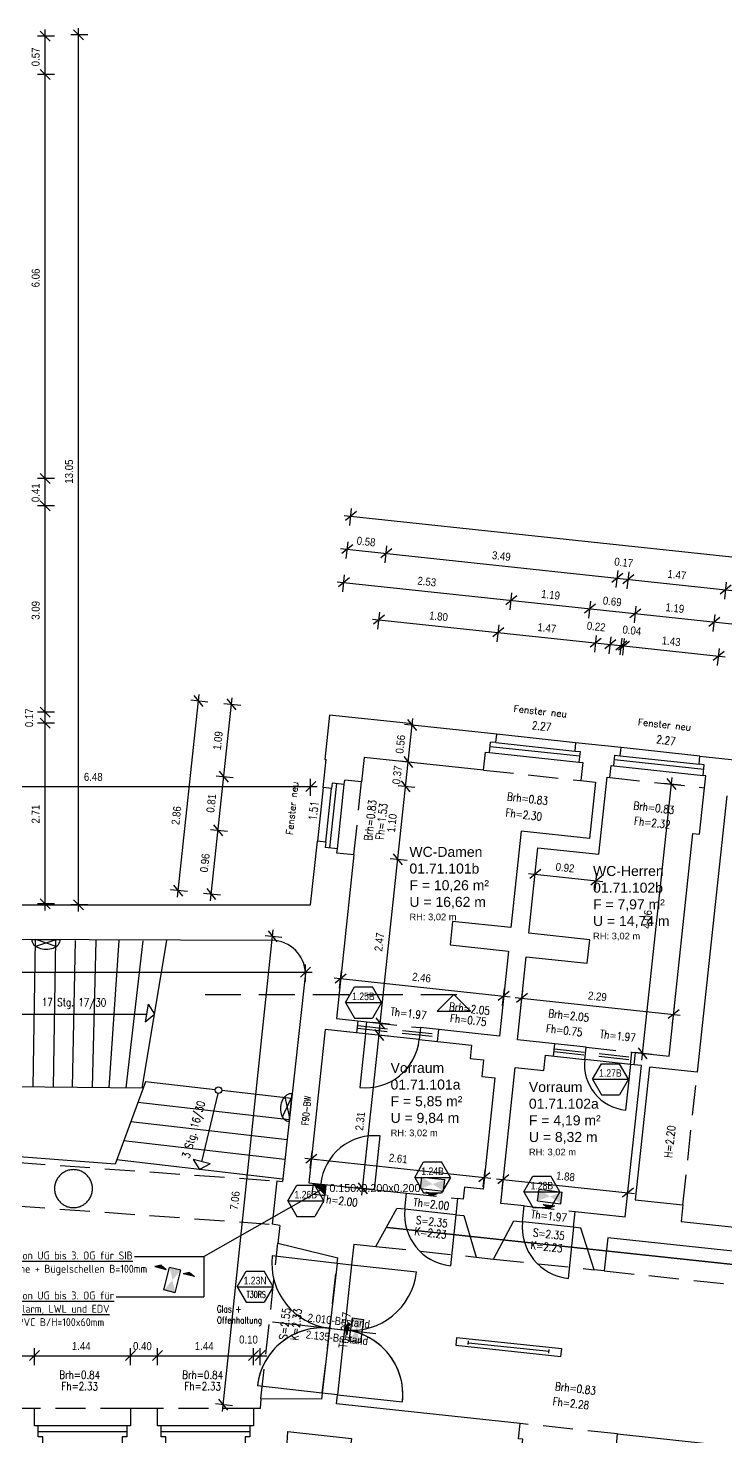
# Model space of a CAD drawing. Header units: metres. Extents: x -1139 to -992, y 249 to 309.
# Drawn here: x -1089.3 to -1078.83, y 284.72 to 305.84 of the extents above; entities that cross this region are included whole.
import ezdxf
from ezdxf.enums import TextEntityAlignment as Align

# ---------------------------------------------------------------- set-up
doc = ezdxf.new("R2010")
doc.units = ezdxf.units.M
doc.header["$LTSCALE"] = 0.03
for name, pattern in [('AUSGEZOGEN', [0]), ('DASHED', [0]), ('DOT', [6, 0, -6]), ('GESTRICHELT', [9, 6, -3]), ('GESTRICHELT2', [4.5, 3, -1.5]), ('STRICHLINIE', [19.05, 12.7, -6.35])]:
    doc.linetypes.add(name, pattern=pattern)
doc.layers.get('0').update_dxf_attribs({"linetype": 'CONTINUOUS'})
for name, color, linetype in [('A_abriss', 44, '_ABBRUCH'), ('A_ansicht', 9, 'DASHED'), ('A_bemaßung', 2, 'CONTINUOUS'), ('A_BRANDSCHUTZ', 10, 'CONTINUOUS'), ('A_Elektro', 1, 'STRICHLINIE'), ('A_Fenster', 7, 'CONTINUOUS'), ('A_höhen', 3, 'CONTINUOUS'), ('A_NR_TÜR', 1, 'CONTINUOUS'), ('A_räume', 5, 'CONTINUOUS'), ('A_text', 5, 'CONTINUOUS'), ('A_treppe', 3, 'CONTINUOUS'), ('A_Tuernummern', 1, 'CONTINUOUS'), ('A_TXT-TUER', 1, 'CONTINUOUS'), ('A_türen', 9, 'CONTINUOUS'), ('A_verdeckt', 8, 'GESTRICHELT2'), ('A_wände', 4, 'CONTINUOUS'), ('E__DURCHBR', 2, 'CONTINUOUS'), ('E__LEUCHTEN', 6, 'AUSGEZOGEN'), ('E__VERSYS', 2, 'AUSGEZOGEN')]:
    doc.layers.add(name, color=color, linetype=linetype)
doc.styles.add('arial-n', font='ARIALN.TTF')
doc.styles.add('BOLDSIMP_FNT', font='TXT', dxfattribs={"height": 1})
doc.styles.add('ISO9', font='iso8.shx', dxfattribs={"height": 0.12})
doc.styles.add('NORM', font='simplex.shx', dxfattribs={"width": 0.7, "bigfont": 'bigfont.shx'})
doc.styles.add('PITSIMP8', font='PITSIMP8.SHX')
doc.styles.add('SIMPLEX', font='simplex.shx', dxfattribs={"width": 0.8, "height": 0.1})
doc.styles.get("Standard").update_dxf_attribs({"font": 'txt', "height": 1})
doc.linetypes.add('_ABBRUCH', pattern='A,25,[101,cadkon.shx,S=3.5,R=0,X=0,Y=0],25', length=50)

# ---------------------------------------------------------------- blocks, each defined once
blk = doc.blocks.new('SLASH1')
at = {"layer": 'A_bemaßung', "color": 2, "linetype": 'Continuous'}
for p, q in [((0.07663, 0.07663), (-0.07319, -0.07319)), ((0, -0.14068), (0, 0.11466))]:
    blk.add_line(p, q, dxfattribs=at)
blk = doc.blocks.new('Tür-Nr')
at = {"layer": 'A_NR_TÜR'}
for p, q in [((-0.057, -108.865), (0.077, -108.632)), ((0.077, -108.632), (0.347, -108.632)), ((0.481, -108.865), (0.347, -108.632)), ((-0.057, -108.865), (0.481, -108.865)), ((-0.057, -108.865), (0.077, -109.098)), ((0.481, -108.865), (0.347, -109.098)), ((0.077, -109.098), (0.347, -109.098))]:
    blk.add_line(p, q, dxfattribs=at)
at = {"layer": 'A_TXT-TUER', "style": 'arial-n', "flags": 4}
blk.add_attdef('TÜR-NR.', text='', height=0.113, dxfattribs=at).set_placement((0.211, -108.772), align=Align.MIDDLE_CENTER)
at = {"layer": 'A_TXT-TUER', "style": 'NORM', "width": 0.7}
for tag, flags, p in [('BRANDSCHUTZ', 4, (0.229, -108.981)), ('DIN', 5, (0.214, -109.198)), ('ABMESSUNG', 5, (0.214, -109.333)), ('WANDART', 5, (0.214, -109.601)), ('MATERIAL', 5, (0.214, -109.467)), ('SCHLOSS', 5, (0.214, -109.87)), ('ZARGE', 5, (0.214, -109.736)), ('BESCHLÄGE', 5, (0.214, -110.005)), ('SONSTIGES', 5, (0.214, -110.139))]:
    blk.add_attdef(tag, text='', height=0.0784, dxfattribs=dict(at, flags=flags)).set_placement(p, align=Align.MIDDLE_CENTER)
blk = doc.blocks.new('Deckendurchbruch')
for p, q in [((1, 1), (0, 1)), ((0, 1), (0, 0)), ((0, 0), (1, 0)), ((1, 0), (1, 1))]:
    blk.add_line(p, q)
blk.add_solid([(0, 0), (1, 1), (0, 1)])
blk = doc.blocks.new('A$C40EB2F26')
at = {"layer": 'E__DURCHBR', "linetype": 'Continuous'}
ref = blk.add_blockref('Deckendurchbruch', (19.752, 16.966), dxfattribs=dict(at, xscale=0.1500000040192542, yscale=0.2000000000000455, zscale=1.1, rotation=263.0461823911476))
ref.add_attrib('EC_DIM', '0.150x0.200x0.200', (19.998, 16.843), dxfattribs={"linetype": 'Continuous', "height": 0.12})
blk = doc.blocks.new('A$C758372F4')
at = {"layer": 'E__VERSYS', "color": 7, "linetype": 'Continuous', "ltscale": 5}
blk.add_line((18.112, 15.877), (19.901, 16.893), dxfattribs=at)
at = {"layer": 'E__VERSYS', "color": 7}
for p, q in [((17.075, 15.877), (18.112, 15.877)), ((18.112, 15.877), (18.112, 15.271)), ((16.797, 15.271), (18.112, 15.271))]:
    blk.add_line(p, q, dxfattribs=at)
at = {"layer": 'E__VERSYS', "color": 7, "insert": (14.42, 14.796), "char_height": 0.12, "attachment_point": 7, "style": 'ISO9'}
blk.add_mtext('{\\LSteigetrasse von UG bis 3. OG für SIB\\P}-E-30 C-Schiene + Bügelschellen B=100mm \\P\\P{\\LSteigetrasse von UG bis 3. OG für  \\PElektro, Hausalarm, LWL und EDV\\P}-Steigekanal PVC B/H=100x60mm', dxfattribs=at)
blk = doc.blocks.new('A$C3DF83419')
at = {"layer": 'E__VERSYS', "color": 3, "linetype": 'GESTRICHELT', "ltscale": 5, "const_width": 0.02}
blk.add_lwpolyline([(20.853, 16.313), (65.723, 11.515)], dxfattribs=at)
blk = doc.blocks.new('PU1')
at = {"color": 3}
for p, q in [((-119, -55), (-119, 70)), ((-119, 70), (131, 70)), ((131, -55), (131, 70)), ((-119, -55), (131, -55)), ((-56, -87), (69, -87)), ((6, -118), (-56, -87)), ((6, -118), (69, -87))]:
    blk.add_line(p, q, dxfattribs=at)
for points in [[(-119, 70), (-119, -55), (131, -55), (131, 70)], [(69, -87), (-56, -87), (6, -118)]]:
    blk.add_solid(points, dxfattribs=at)
blk = doc.blocks.new('PL_PR')
at = {"color": 3}
for p, q in [((123, 155), (92, 217)), ((92, 217), (92, 92)), ((123, 155), (92, 92)), ((-127, -64), (-127, 61)), ((-127, 61), (123, 61)), ((123, -64), (123, 61)), ((-127, -64), (123, -64)), ((92, -220), (92, -95)), ((123, -158), (92, -95)), ((123, -158), (92, -220))]:
    blk.add_line(p, q, dxfattribs=at)
for points in [[(92, 92), (92, 217), (123, 155)], [(-127, 61), (-127, -64), (123, -64), (123, 61)], [(92, -95), (92, -220), (123, -158)]]:
    blk.add_solid(points, dxfattribs=at)
blk = doc.blocks.new('Wandleuchte')
at = {"layer": 'E__LEUCHTEN', "color": 6}
for p, q in [((-154, -6), (-153, 8)), ((-153, 8), (-149, 21)), ((-149, 21), (-143, 34)), ((-143, 34), (-134, 47)), ((-134, 47), (-123, 58)), ((-123, 58), (-110, 68)), ((-110, 68), (-94, 77)), ((-110, 68), (107, -6)), ((107, 68), (-110, -6)), ((-94, 77), (-78, 85)), ((-78, 85), (-60, 91)), ((-60, 91), (-41, 95)), ((-41, 95), (-21, 98)), ((-21, 98), (-1, 99)), ((-1, 99), (19, 98)), ((19, 98), (38, 95)), ((38, 95), (57, 91)), ((57, 91), (75, 85)), ((75, 85), (92, 77)), ((92, 77), (107, 68)), ((107, 68), (120, 58)), ((120, 58), (131, 47)), ((131, 47), (140, 34)), ((140, 34), (146, 21)), ((146, 21), (150, 8)), ((150, 8), (152, -6)), ((-154, -6), (152, -6))]:
    blk.add_line(p, q, dxfattribs=at)
blk = doc.blocks.new('2DEL_458')
for p, q in [((-0.384, -0.236), (-0.384, 0.236)), ((0.384, -0.236), (0.384, 0.236)), ((-0.384, 0), (0.384, 0))]:
    blk.add_line(p, q)
blk.add_lwpolyline([(-0.5, -0.5), (0.5, -0.5), (0.5, 0.5), (-0.5, 0.5)], close=True)
at = {"style": 'PITSIMP8', "flags": 9}
for tag, p in [('RAUM/GRUPPE', (-0.03, 0.159)), ('BEZEICHNUNG', (-0.03, 0.179)), ('POS.NR.G-LV', (-0.03, 0.139)), ('VOLUMENSTROM', (-0.03, 0.039)), ('DRUCK/-STUFE', (-0.03, 0.019)), ('ANSCHLUSS', (-0.03, -0.001)), ('KENNUNG', (-0.03, 0.079)), ('LEISTUNG', (-0.03, 0.059)), ('FABRIKAT', (-0.03, 0.119)), ('TYP', (-0.03, 0.099)), ('SPANNUNG/FREQUENZ', (-0.03, -0.121)), ('TEMPERATUR', (-0.03, -0.061)), ('SCHUTZART', (-0.03, -0.101)), ('DREHZAHL', (-0.03, -0.081)), ('GROESSE', (-0.03, -0.021)), ('DN', (-0.03, -0.041)), ('GEWICHT', (-0.03, -0.141)), ('FREI', (-0.03, -0.161)), ('FREI', (-0.03, -0.181)), ('FREI', (-0.03, -0.201))]:
    blk.add_attdef(tag, text='', height=0.01, dxfattribs=at).set_placement(p, align=Align.MIDDLE)

msp = doc.modelspace()

# ---------------------------------------------------------------- linework, layer by layer
at = {"layer": 'A_abriss', "ltscale": 0.3}
for p, q in [((-1084.44747, 287.29508), (-1084.65573, 285.34629)), ((-1084.44747, 287.29508), (-1083.47309, 287.19094)), ((-1084.65573, 285.34629), (-1083.68135, 285.24216))]:
    msp.add_line(p, q, dxfattribs=at)
for centre, radius, start, end in [((-1084.44747, 287.29508), 0.97994, 263.90019, 353.900006), ((-1084.44747, 287.29508), 0.97993, 263.900771, 353.898844), ((-1084.65574, 285.3463), 0.97994, 353.900069, 83.89949), ((-1084.65573, 285.34631), 0.97994, 353.898906, 83.899428)]:
    msp.add_arc(centre, radius, start, end, dxfattribs=at)
at = {"layer": 'A_ansicht', "color": 9, "linetype": 'Continuous'}
for p, q in [((-1081.08473, 295.12547), (-1082.26796, 295.25165)), ((-1082.37778, 294.97677), (-1081.03551, 294.83334)), ((-1079.22026, 294.92626), (-1080.40343, 295.05273)), ((-1080.51327, 294.77784), (-1079.171, 294.6344)), ((-1084.87233, 294.45396), (-1084.95834, 293.64858)), ((-1084.65867, 293.53609), (-1084.5556, 294.50055)), ((-1087.81865, 284.88097), (-1089.14857, 284.88097)), ((-1085.97377, 284.88097), (-1087.30369, 284.88097))]:
    msp.add_line(p, q, dxfattribs=at)
at = {"layer": 'A_bemaßung', "linetype": 'Continuous'}
for p, q in [((-1089.04175, 292.60834), (-1089.04174, 305.81998)), ((-1088.54174, 292.59464), (-1088.54175, 305.83996)), ((-1084.55722, 298.53357), (-1033.4382, 293.07052)), ((-1084.61017, 298.03637), (-1034.24424, 292.65381)), ((-1084.66348, 297.53923), (-1033.54446, 292.07618)), ((-1084.13476, 296.97988), (-1080.46586, 296.58778)), ((-1080.50047, 296.59148), (-1078.84003, 296.41403)), ((-1087.05959, 292.80776), (-1086.73451, 295.84973)), ((-1086.56242, 292.75461), (-1086.23733, 295.7966)), ((-1084.02541, 290.81858), (-1083.52652, 295.48684)), ((-1091.64186, 294.46832), (-1084.96023, 294.46833)), ((-1080.08956, 290.36811), (-1079.63689, 294.60375)), ((-1081.79187, 293.16466), (-1080.67827, 293.04566)), ((-1086.38279, 285.09993), (-1085.6203, 292.31967)), ((-1099.41026, 291.68445), (-1085.0382, 291.68445)), ((-1084.7099, 291.59807), (-1082.06511, 291.31541)), ((-1081.99034, 291.30743), (-1079.5146, 291.04284)), ((-1084.29, 288.34279), (-1084.02329, 290.83843)), ((-1085.14965, 288.89466), (-1082.35573, 288.59608)), ((-1082.27004, 288.58692), (-1080.20193, 288.3659)), ((-1099.41026, 285.93345), (-1085.71944, 285.93345))]:
    msp.add_line(p, q, dxfattribs=at)
at = {"layer": 'A_bemaßung'}
msp.add_line((-1085.63213, 286.44172), (-1084.08246, 286.2691), dxfattribs=at)
at = {"layer": 'A_Fenster', "color": 10, "linetype": 'Continuous'}
for p, q in [((-1082.28124, 295.12736), (-1081.09804, 295.00092)), ((-1082.36769, 295.07124), (-1081.02541, 294.9278)), ((-1080.50317, 294.87231), (-1079.1609, 294.72886)), ((-1080.41673, 294.92843), (-1079.23354, 294.80198)), ((-1084.77302, 293.54832), (-1084.66994, 294.51277)), ((-1084.83413, 293.63531), (-1084.74806, 294.44067))]:
    msp.add_line(p, q, dxfattribs=at)
at = {"layer": 'A_Fenster', "linetype": 'Continuous'}
for p, q in [((-1087.81867, 284.79097), (-1089.14858, 284.79097)), ((-1085.97375, 284.79097), (-1087.30369, 284.79097))]:
    msp.add_line(p, q, dxfattribs=at)
at = {"layer": 'A_text', "color": 5, "linetype": 'GESTRICHELT', "ltscale": 3}
msp.add_line((-1086.64546, 291.35268), (-1082.68826, 291.35268), dxfattribs=at)
at = {"layer": 'A_text', "color": 7}
for p, q in [((-1082.91287, 291.35268), (-1083.16287, 291.10268)), ((-1082.66287, 291.10268), (-1082.91287, 291.35268)), ((-1083.16287, 291.10268), (-1082.66287, 291.10268))]:
    msp.add_line(p, q, dxfattribs=at)
at = {"layer": 'A_treppe', "linetype": 'Continuous'}
for p, q in [((-1089.22521, 289.96174), (-1089.18965, 292.16237)), ((-1088.88666, 292.16344), (-1088.92168, 289.95912)), ((-1088.63161, 289.95662), (-1088.58768, 292.16049)), ((-1088.28267, 292.15855), (-1088.33984, 289.95408)), ((-1088.08486, 289.95189), (-1087.93267, 292.16143)), ((-1087.57768, 292.15532), (-1087.83216, 289.94971)), ((-1087.58779, 289.94759), (-1087.21967, 292.15818)), ((-1087.53796, 290.04301), (-1087.99547, 288.80817)), ((-1086.49186, 289.9223), (-1087.53796, 290.04301)), ((-1087.57335, 289.94745), (-1089.54157, 289.96447)), ((-1085.34643, 289.79008), (-1086.39251, 289.91083)), ((-1085.38195, 289.46977), (-1087.65322, 289.73189)), ((-1085.41494, 289.17236), (-1087.76025, 289.44304)), ((-1087.99547, 288.80817), (-1091.50239, 289.07162)), ((-1085.44757, 288.87815), (-1087.86613, 289.15727)), ((-1085.48028, 288.58315), (-1087.97226, 288.87077))]:
    msp.add_line(p, q, dxfattribs=at)
at = {"layer": 'A_treppe', "color": 1, "linetype": 'Continuous'}
for p, q in [((-1087.49976, 291.20378), (-1087.54366, 290.94151)), ((-1087.49976, 291.20378), (-1087.40372, 291.05291)), ((-1087.52502, 291.05287), (-1089.81849, 291.05242)), ((-1087.54366, 290.94151), (-1087.40372, 291.05291)), ((-1086.45381, 289.86792), (-1086.69849, 288.84334)), ((-1086.56782, 288.80991), (-1086.82544, 288.87581)), ((-1086.82544, 288.87581), (-1086.72628, 288.72697)), ((-1086.56782, 288.80991), (-1086.72628, 288.72697))]:
    msp.add_line(p, q, dxfattribs=at)
msp.add_circle((-1086.44221, 289.91655), 0.05, dxfattribs=at)
at = {"layer": 'A_türen', "linetype": 'Continuous'}
for p, q in [((-1084.2363, 290.76066), (-1084.32237, 289.95529)), ((-1083.43094, 290.6746), (-1084.2363, 290.76066)), ((-1080.26243, 290.30241), (-1080.94846, 290.37572)), ((-1080.26243, 290.30241), (-1080.33574, 289.61635)), ((-1084.10387, 288.42346), (-1084.01779, 289.22883)), ((-1082.88157, 288.04793), (-1083.64717, 288.12979)), ((-1082.88157, 288.04793), (-1082.96345, 287.28233)), ((-1081.11588, 287.85923), (-1081.88148, 287.94108)), ((-1081.11588, 287.85923), (-1081.19774, 287.09365))]:
    msp.add_line(p, q, dxfattribs=at)
at = {"layer": 'A_türen', "color": 10, "linetype": 'Continuous'}
for p, q in [((-1084.66266, 287.31888), (-1085.63623, 287.43022)), ((-1084.66266, 287.31888), (-1084.88533, 285.3717)), ((-1084.88533, 285.3717), (-1085.85891, 285.48303))]:
    msp.add_line(p, q, dxfattribs=at)
at = {"layer": 'A_türen', "linetype": 'Continuous'}
for centre, radius, start, end in [((-1084.2363, 290.76066), 0.80995, 263.899942, 353.899945), ((-1080.26243, 290.30241), 0.68996, 173.900456, 263.900712), ((-1084.10387, 288.42346), 0.80995, 83.899245, 173.899876), ((-1082.88158, 288.04793), 0.76996, 173.896895, 263.895565), ((-1081.11588, 287.85923), 0.76996, 173.897715, 263.896887)]:
    msp.add_arc(centre, radius, start, end, dxfattribs=at)
at = {"layer": 'A_türen', "color": 10, "linetype": 'Continuous'}
for centre, radius, start, end in [((-1084.66266, 287.31888), 0.97994, 173.476141, 263.475957), ((-1084.66266, 287.31888), 0.97993, 173.477303, 263.475376), ((-1084.88534, 285.37171), 0.97994, 83.476719, 173.477241), ((-1084.88533, 285.3717), 0.97994, 83.476657, 173.476078)]:
    msp.add_arc(centre, radius, start, end, dxfattribs=at)
at = {"layer": 'A_verdeckt', "ltscale": 5}
for p, q in [((-1082.46613, 294.71471), (-1081.00454, 294.5585)), ((-1084.41203, 293.44438), (-1084.29514, 294.53808)), ((-1080.57217, 294.60313), (-1079.15037, 294.45119)), ((-1084.36557, 290.77448), (-1084.34644, 290.95346)), ((-1084.35387, 290.88386), (-1083.15078, 290.75529)), ((-1084.21717, 290.93964), (-1083.4118, 290.85357)), ((-1084.35813, 290.84408), (-1083.15504, 290.7155)), ((-1083.14335, 290.82489), (-1083.16247, 290.6459)), ((-1081.41484, 290.42557), (-1081.39532, 290.60822)), ((-1081.40739, 290.49524), (-1080.20433, 290.36668)), ((-1081.40314, 290.53502), (-1080.20008, 290.40646)), ((-1080.92894, 290.55838), (-1080.24291, 290.48507)), ((-1080.19226, 290.47966), (-1080.21178, 290.29699)), ((-1079.47373, 288.19667), (-1079.26122, 290.18521)), ((-1091.51359, 288.97916), (-1085.56599, 288.55399)), ((-1091.51584, 288.32545), (-1085.63703, 287.9052)), ((-1083.6213, 288.3719), (-1082.8557, 288.29007)), ((-1081.85597, 288.17973), (-1081.09038, 288.09791)), ((-1085.8067, 285.28578), (-1085.5508, 287.62063)), ((-1084.08178, 287.57279), (-1082.57448, 287.41171)), ((-1084.88524, 285.37257), (-1084.66257, 287.31968)), ((-1082.31595, 287.38408), (-1080.80893, 287.22303)), ((-1080.65562, 287.20665), (-1072.3037, 286.31408)), ((-1087.76366, 285.14095), (-1089.20358, 285.14095)), ((-1085.91877, 285.14095), (-1087.35868, 285.14094)), ((-1080.45436, 284.76141), (-1081.91596, 284.91761))]:
    msp.add_line(p, q, dxfattribs=at)
at = {"layer": 'A_wände', "linetype": 'Continuous'}
for p, q in [((-1084.77658, 295.53993), (-1084.84759, 294.87369)), ((-1083.53353, 295.40714), (-1084.77658, 295.53993)), ((-1082.26796, 295.25165), (-1083.53565, 295.38724)), ((-1082.37778, 294.97677), (-1082.36078, 295.13586)), ((-1082.28124, 295.12736), (-1082.36078, 295.13586)), ((-1082.28124, 295.12736), (-1082.26796, 295.25165)), ((-1084.87233, 294.45396), (-1084.82772, 294.87157)), ((-1084.84759, 294.87369), (-1084.82772, 294.87157)), ((-1084.25582, 294.90597), (-1084.29514, 294.53808)), ((-1082.46613, 294.71471), (-1084.25582, 294.90597)), ((-1082.46613, 294.71471), (-1082.43743, 294.98316)), ((-1082.43743, 294.98316), (-1082.37778, 294.97677)), ((-1084.74806, 294.44067), (-1084.87233, 294.45396)), ((-1084.73956, 294.52022), (-1084.74806, 294.44067)), ((-1084.5556, 294.50055), (-1084.73956, 294.52022)), ((-1084.5556, 294.50055), (-1084.54869, 294.56517)), ((-1084.29514, 294.53808), (-1084.54869, 294.56517)), ((-1085.06023, 292.69465), (-1084.95834, 293.64858)), ((-1084.83413, 293.63531), (-1084.95834, 293.64858)), ((-1084.83413, 293.63531), (-1084.84262, 293.55577)), ((-1084.65867, 293.53609), (-1084.84262, 293.55577)), ((-1084.41203, 293.44438), (-1084.67448, 290.98852)), ((-1084.66557, 293.47147), (-1084.65867, 293.53609)), ((-1084.41203, 293.44438), (-1084.66557, 293.47147)), ((-1091.54185, 292.69465), (-1085.06023, 292.69465)), ((-1091.50259, 292.18365), (-1085.63665, 292.16422)), ((-1085.13819, 291.66769), (-1085.48453, 288.54495)), ((-1084.67448, 290.98852), (-1084.21717, 290.93963)), ((-1084.2363, 290.76066), (-1084.21717, 290.93963)), ((-1084.84275, 290.82544), (-1085.08819, 288.52866)), ((-1084.2363, 290.76063), (-1084.84275, 290.82544)), ((-1085.56599, 288.55399), (-1085.63702, 287.90521)), ((-1085.56599, 288.55399), (-1085.48453, 288.54495)), ((-1085.08819, 288.52866), (-1083.6213, 288.3719)), ((-1083.64717, 288.12979), (-1083.6213, 288.3719)), ((-1084.08178, 287.57279), (-1083.76646, 288.14255)), ((-1083.64717, 288.12979), (-1083.76646, 288.14255)), ((-1085.52417, 287.88695), (-1085.63703, 287.9052)), ((-1085.52417, 287.88695), (-1085.5508, 287.62062)), ((-1085.5508, 287.62063), (-1084.65339, 287.39977)), ((-1084.41401, 287.60829), (-1084.44747, 287.29508)), ((-1084.41401, 287.60829), (-1084.08178, 287.57279)), ((-1084.66257, 287.31968), (-1084.65339, 287.39977)), ((-1084.66257, 287.31968), (-1084.44747, 287.29508))]:
    msp.add_line(p, q, dxfattribs=at)
at = {"layer": 'A_wände', "color": 1, "linetype": 'Continuous'}
msp.add_line((-1083.53353, 295.40714), (-1083.53565, 295.38724), dxfattribs=at)
at = {"layer": 'A_wände', "linetype": 'Continuous'}
for points in [[(-1080.87612, 293.68999), (-1081.90022, 293.79944), (-1082.05481, 292.35277), (-1082.92979, 292.44627), (-1082.96751, 292.0933), (-1082.09254, 291.99979), (-1082.22854, 290.72712), (-1083.41181, 290.85356), (-1083.43094, 290.67457), (-1082.64539, 290.59061), (-1082.66664, 290.39177), (-1082.46778, 290.37052), (-1082.49436, 290.12194), (-1082.29549, 290.10068), (-1082.47401, 288.4303), (-1082.7524, 288.46005), (-1082.77153, 288.28108), (-1082.8557, 288.29007), (-1082.88157, 288.04793), (-1082.76226, 288.03518), (-1082.57448, 287.41171), (-1082.31595, 287.38408), (-1082.01072, 287.9549), (-1081.88148, 287.94108), (-1081.85597, 288.17973), (-1082.20896, 288.21745), (-1081.99111, 290.25585), (-1081.56357, 290.21016), (-1081.53913, 290.43885), (-1080.94846, 290.37572), (-1080.92894, 290.55838), (-1081.95808, 290.66837), (-1081.82473, 291.91619), (-1080.90999, 291.81843), (-1080.87228, 292.17141), (-1081.787, 292.26916), (-1081.64993, 293.55178), (-1080.7352, 293.45402), (-1080.61194, 294.60738), (-1080.57217, 294.60313), (-1080.55305, 294.7821), (-1080.51327, 294.77784), (-1080.49627, 294.93692), (-1080.41673, 294.92843), (-1080.40343, 295.05273), (-1081.08476, 295.12519), (-1081.09804, 295.00092), (-1081.01851, 294.99242), (-1081.03551, 294.83334), (-1080.97584, 294.82695), (-1081.00454, 294.5585), (-1080.78579, 294.53513), (-1080.87612, 293.68999)], [(-1072.25057, 286.81126), (-1080.6025, 287.70381), (-1080.65562, 287.20665), (-1080.80893, 287.22303), (-1081.00651, 287.84753), (-1081.11588, 287.85923), (-1081.09037, 288.09791), (-1080.33971, 288.01769), (-1080.09743, 290.28478), (-1080.26243, 290.30241), (-1080.24291, 290.48507), (-1079.68119, 290.42504), (-1079.32417, 293.76582), (-1079.22475, 293.75518), (-1079.15037, 294.45119), (-1079.13124, 294.63015), (-1079.171, 294.6344), (-1079.15399, 294.79349), (-1079.23354, 294.80198), (-1079.22026, 294.92626), (-1078.56096, 294.85594)], [(-1078.81812, 294.33135), (-1079.26122, 290.18521), (-1079.97711, 290.26171), (-1080.18964, 288.27317), (-1079.47373, 288.19667), (-1079.5003, 287.94809), (-1071.74993, 287.1198)], [(-1088.33399, 288.43939), (-1088.33435, 288.4543), (-1088.33552, 288.46916), (-1088.33747, 288.48394), (-1088.3402, 288.49859), (-1088.34368, 288.51309), (-1088.34791, 288.52737), (-1088.35289, 288.54143), (-1088.35858, 288.55519), (-1088.36502, 288.56864), (-1088.37213, 288.58175), (-1088.3799, 288.59445), (-1088.38834, 288.60673), (-1088.39743, 288.61855), (-1088.4071, 288.62989), (-1088.41736, 288.64068), (-1088.42816, 288.65096), (-1088.4395, 288.66063), (-1088.45132, 288.66969), (-1088.4636, 288.67814), (-1088.47631, 288.68593), (-1088.4894, 288.69304), (-1088.50285, 288.69946), (-1088.51662, 288.70517), (-1088.53067, 288.71014), (-1088.54496, 288.71437), (-1088.55946, 288.71786), (-1088.57411, 288.72057), (-1088.58889, 288.72252), (-1088.60374, 288.72369), (-1088.61865, 288.72407), (-1088.63355, 288.72369), (-1088.6484, 288.72253), (-1088.66319, 288.72057), (-1088.67784, 288.71785), (-1088.69233, 288.71437), (-1088.70662, 288.71014), (-1088.72067, 288.70516), (-1088.73444, 288.69948), (-1088.74788, 288.69304), (-1088.76099, 288.68594), (-1088.7737, 288.67815), (-1088.78598, 288.66971), (-1088.79779, 288.66063), (-1088.80913, 288.65096), (-1088.81995, 288.6407), (-1088.8302, 288.62989), (-1088.83987, 288.61856), (-1088.84894, 288.60673), (-1088.85739, 288.59445), (-1088.86518, 288.58174), (-1088.87228, 288.56865), (-1088.87871, 288.55519), (-1088.8844, 288.54143), (-1088.88939, 288.52738), (-1088.89362, 288.51309), (-1088.89709, 288.49859), (-1088.89981, 288.48395), (-1088.90177, 288.46917), (-1088.90294, 288.45431), (-1088.90333, 288.43941), (-1088.90293, 288.42451), (-1088.90176, 288.40965), (-1088.89983, 288.39487), (-1088.89711, 288.38022), (-1088.89363, 288.36573), (-1088.88941, 288.35144), (-1088.88443, 288.3374), (-1088.87873, 288.32361), (-1088.87231, 288.31016), (-1088.8652, 288.29707), (-1088.8574, 288.28436), (-1088.84897, 288.27209), (-1088.8399, 288.26026), (-1088.83021, 288.24893), (-1088.81995, 288.23812), (-1088.80914, 288.22786), (-1088.79782, 288.21817), (-1088.786, 288.20911), (-1088.77372, 288.20067), (-1088.76101, 288.19289), (-1088.74791, 288.18576), (-1088.73446, 288.17935), (-1088.72068, 288.17366), (-1088.70664, 288.16867), (-1088.69234, 288.16444), (-1088.67786, 288.16096), (-1088.66321, 288.15824), (-1088.64842, 288.1563), (-1088.63357, 288.15512), (-1088.61867, 288.15473), (-1088.60377, 288.15512), (-1088.5889, 288.1563), (-1088.57413, 288.15823), (-1088.55948, 288.16096), (-1088.54498, 288.16443), (-1088.53069, 288.16866), (-1088.51664, 288.17363), (-1088.50288, 288.17934), (-1088.48942, 288.18574), (-1088.47632, 288.19285), (-1088.46361, 288.20064), (-1088.45134, 288.2091), (-1088.43951, 288.21816), (-1088.42819, 288.22784), (-1088.41737, 288.2381), (-1088.40712, 288.24891), (-1088.39743, 288.26023), (-1088.38836, 288.27206), (-1088.37993, 288.28434), (-1088.37214, 288.29705), (-1088.36503, 288.31016), (-1088.3586, 288.3236), (-1088.35291, 288.33737), (-1088.34793, 288.35142), (-1088.3437, 288.36572), (-1088.34021, 288.3802), (-1088.33749, 288.39484), (-1088.33555, 288.40963), (-1088.33438, 288.42449), (-1088.33399, 288.43939)], [(-1085.40454, 284.79515), (-1084.44946, 284.69348), (-1084.45722, 284.62083), (-1081.83678, 284.34096), (-1081.82084, 284.49011), (-1081.89541, 284.49809), (-1081.87575, 284.68202), (-1081.94039, 284.68893), (-1081.91596, 284.91761), (-1084.6701, 285.21195), (-1084.65573, 285.34631), (-1084.88524, 285.37257), (-1084.89541, 285.28376), (-1085.8067, 285.28578), (-1085.81944, 285.14097), (-1085.91877, 285.14095), (-1085.91878, 284.88097), (-1085.97377, 284.88097), (-1085.97376, 284.71598), (-1086.04377, 284.71598), (-1086.04377, 284.53464), (-1085.4197, 284.53548), (-1085.40454, 284.79515)], [(-1089.14858, 284.71598), (-1089.14857, 284.88097), (-1089.20357, 284.88097), (-1089.20358, 285.14095), (-1089.65982, 285.1411), (-1089.65982, 284.88112), (-1089.71483, 284.88112), (-1089.71482, 284.71613), (-1089.78482, 284.71613), (-1089.78482, 284.53465), (-1089.07857, 284.53466), (-1089.07858, 284.71598), (-1089.14858, 284.71598)], [(-1087.30368, 284.71598), (-1087.30369, 284.88097), (-1087.35869, 284.88097), (-1087.35868, 285.14094), (-1087.76366, 285.14095), (-1087.76365, 284.88098), (-1087.81865, 284.88097), (-1087.81865, 284.71597), (-1087.88864, 284.71599), (-1087.88865, 284.53465), (-1087.2337, 284.53465), (-1087.23369, 284.71599), (-1087.30368, 284.71598)], [(-1080.6536, 284.21459), (-1080.63767, 284.36367), (-1080.56308, 284.3557), (-1080.54343, 284.53963), (-1080.4788, 284.53272), (-1080.45436, 284.76141), (-1078.19737, 284.5202), (-1078.2218, 284.29152), (-1078.15716, 284.28461), (-1078.17682, 284.10068), (-1078.10225, 284.09271), (-1078.11816, 283.94379), (-1080.6536, 284.21459)]]:
    msp.add_lwpolyline(points, dxfattribs=at)
msp.add_arc((-1085.65165, 291.65072), 0.51373, 1.889683, 88.326795, dxfattribs=at)

# ---------------------------------------------------------------- block references
at = {"layer": 'A_bemaßung', "color": 7}
for p, rotation in [((-1089.04175, 305.71997), 90), ((-1088.54175, 305.73997), 90), ((-1089.04175, 305.145), 90), ((-1089.04175, 299.08539), 90), ((-1089.04174, 298.67799), 90), ((-1084.45779, 298.52294), 353.8999999999999), ((-1084.51074, 298.02576), 353.8999999999999), ((-1083.92907, 297.96358), 353.8999999999999), ((-1084.56406, 297.5286), 353.8999999999999), ((-1080.45903, 297.59275), 353.8999999999999), ((-1080.29478, 297.57519), 353.8999999999999), ((-1078.8332, 297.419), 353.8999999999999), ((-1082.0533, 297.26028), 353.8999999999999), ((-1080.87009, 297.13384), 353.8999999999999), ((-1084.03532, 296.96926), 353.8999999999999), ((-1080.18881, 297.06102), 353.8999999999999), ((-1079.00564, 296.93458), 353.8999999999999), ((-1082.24563, 296.77798), 353.8999999999999), ((-1080.78403, 296.62179), 353.8999999999999), ((-1080.56529, 296.5984), 353.8999999999999), ((-1080.40104, 296.58086), 353.8999999999999), ((-1080.36127, 296.57661), 353.8999999999999), ((-1078.93946, 296.42466), 353.8999999999999), ((-1086.74512, 295.75031), 83.9), ((-1086.24796, 295.69717), 83.9), ((-1089.04175, 295.58317), 90), ((-1089.04174, 295.41817), 90), ((-1083.53714, 295.38741), 83.9), ((-1083.59613, 294.83547), 83.9), ((-1083.59613, 294.83547), 83.9), ((-1086.36379, 294.61334), 83.9), ((-1083.63545, 294.46759), 83.9), ((-1083.63545, 294.46759), 83.9), ((-1079.64752, 294.50433), 83.9), ((-1086.44985, 293.80797), 83.9), ((-1083.75233, 293.37388), 83.9), ((-1083.75233, 293.37388), 83.9), ((-1081.69244, 293.15405), 353.8999999999999), ((-1080.7777, 293.05629), 353.8999999999999), ((-1087.04897, 292.90718), 83.9), ((-1089.04175, 292.70835), 90), ((-1088.54174, 292.69464), 90), ((-1086.5518, 292.85404), 83.9), ((-1085.63072, 292.22021), 84.01501999999998), ((-1084.61048, 291.58743), 353.8999999999999), ((-1082.16454, 291.32604), 353.8999999999999), ((-1081.89092, 291.2968), 353.8999999999999), ((-1079.61403, 291.05347), 353.8999999999999), ((-1084.01479, 290.91801), 83.9), ((-1084.03392, 290.739), 83.9), ((-1080.07892, 290.46754), 83.9), ((-1085.05022, 288.88404), 353.8999999999999), ((-1084.27937, 288.44222), 83.9), ((-1082.45516, 288.6067), 353.8999999999999), ((-1082.17061, 288.5763), 353.8999999999999), ((-1080.30136, 288.37652), 353.8999999999999), ((-1086.37237, 285.19939), 84.01501999999998)]:
    msp.add_blockref('SLASH1', p, dxfattribs=dict(at, rotation=rotation))
at = {"layer": 'A_bemaßung', "color": 7, "yscale": 0.999999}
for p in [(-1085.06024, 294.46832), (-1085.13821, 291.68445), (-1089.20357, 285.93346), (-1087.76366, 285.93345), (-1087.35868, 285.93345), (-1085.91877, 285.93345), (-1085.81944, 285.93345)]:
    msp.add_blockref('SLASH1', p, dxfattribs=at)
at = {"layer": 'A_Elektro'}
for name in ['A$C758372F4', 'A$C40EB2F26', 'A$C3DF83419']:
    msp.add_blockref(name, (-1104.77685, 271.54497), dxfattribs=at)
at = {"layer": 'A_Tuernummern'}
ref = msp.add_blockref('Tür-Nr', (-1084.4805, 400.09527), dxfattribs=at)
ref.add_attrib('TÜR-NR.', '1.25B', dxfattribs={"layer": 'A_TXT-TUER', "height": 0.112896, "style": 'arial-n'}).set_placement((-1084.26915, 291.32293), align=Align.MIDDLE_CENTER)
ref = msp.add_blockref('Tür-Nr', (-1080.77466, 398.94498), dxfattribs=at)
ref.add_attrib('TÜR-NR.', '1.27B', dxfattribs={"layer": 'A_TXT-TUER', "height": 0.112896, "style": 'arial-n'}).set_placement((-1080.56331, 290.17264), align=Align.MIDDLE_CENTER)
ref = msp.add_blockref('Tür-Nr', (-1083.44241, 397.47225), dxfattribs=at)
ref.add_attrib('TÜR-NR.', '1.24B', dxfattribs={"layer": 'A_TXT-TUER', "height": 0.112896, "style": 'arial-n'}).set_placement((-1083.23105, 288.6999), align=Align.MIDDLE_CENTER)
ref = msp.add_blockref('Tür-Nr', (-1081.80277, 397.25631), dxfattribs=at)
ref.add_attrib('TÜR-NR.', '1.28B', dxfattribs={"layer": 'A_TXT-TUER', "height": 0.112896, "style": 'arial-n'}).set_placement((-1081.59141, 288.48397), align=Align.MIDDLE_CENTER)
ref = msp.add_blockref('Tür-Nr', (-1085.34518, 397.12141), dxfattribs=at)
ref.add_attrib('TÜR-NR.', '1.26B', dxfattribs={"layer": 'A_TXT-TUER', "height": 0.112896, "style": 'arial-n'}).set_placement((-1085.13383, 288.34907), align=Align.MIDDLE_CENTER)
ref = msp.add_blockref('Tür-Nr', (-1086.10544, 395.83296), dxfattribs=at)
ref.add_attrib('TÜR-NR.', '1.23N', dxfattribs={"layer": 'A_TXT-TUER', "height": 0.112896, "style": 'arial-n'}).set_placement((-1085.89408, 287.06062), align=Align.MIDDLE_CENTER)
ref.add_attrib('BRANDSCHUTZ', 'T30RS', dxfattribs={"layer": 'A_TXT-TUER', "height": 0.1, "style": 'NORM', "width": 0.7}).set_placement((-1085.87677, 286.85204), align=Align.MIDDLE_CENTER)
at = {"layer": 'E__LEUCHTEN', "color": 7, "linetype": 'Continuous', "ltscale": 5}
for name, p, xscale, yscale, zscale, rotation in [('Wandleuchte', (-1089.02841, 292.16709), -0.001400000000095322, 0.001399999999989632, 0.0014, 179.6723066862387), ('Wandleuchte', (-1085.36961, 289.65709), 0.001400000000007653, 0.001399999999989632, 0.0014, 84.04842482513261), ('2DEL_458', (-1082.08749, 286.06459), 1.584999999999998, 0.1120000000000232, 1.585, 353.8999905678044)]:
    msp.add_blockref(name, p, dxfattribs=dict(at, xscale=xscale, yscale=yscale, zscale=zscale, rotation=rotation))
at = {"layer": 'E__LEUCHTEN', "yscale": 0.001400528303747706, "zscale": 0.001400528304}
for name, p, xscale, rotation in [('PU1', (-1083.23971, 288.49715), 0.001400528303870555, 353.6178789235005), ('PU1', (-1081.47942, 288.31354), 0.001400528304639114, 352.6919151446151), ('PL_PR', (-1087.13546, 287.07104), 0.001400528304138803, 75.8810526939842), ('PU1', (-1084.38477, 286.32672), 0.001400528304440844, 262.2233687730078)]:
    msp.add_blockref(name, p, dxfattribs=dict(at, xscale=xscale, rotation=rotation))

# ---------------------------------------------------------------- texts
at = {"layer": 'A_bemaßung', "color": 7, "linetype": 'Continuous', "style": 'BOLDSIMP_FNT', "width": 0.9}
for s, p in [('0.57', (-1089.09174, 305.26792)), ('6.06', (-1089.09174, 301.95318)), ('13.05', (-1088.59174, 299.00901)), ('0.41', (-1089.09174, 298.73254)), ('3.09', (-1089.09175, 296.96858)), ('0.17', (-1089.18927, 295.35823)), ('2.71', (-1089.09175, 293.91411))]:
    msp.add_text(s, height=0.12, rotation=89.6, dxfattribs=at).set_placement(p, align=Align.BOTTOM_LEFT)
at = {"layer": 'A_bemaßung', "color": 7, "linetype": 'DOT', "style": 'BOLDSIMP_FNT', "width": 0.9}
for s, rotation, p in [('0.58', 353.8, (-1084.37822, 298.06188)), ('3.49', 353.8, (-1082.3498, 297.84509)), ('0.17', 353.8, (-1080.5131, 297.74869)), ('2.53', 353.8, (-1083.467, 297.46165)), ('1.47', 353.8, (-1079.71464, 297.56349)), ('1.19', 353.8, (-1081.60979, 297.26316)), ('0.69', 353.8, (-1080.68522, 297.16435)), ('1.19', 353.8, (-1079.74531, 297.06391)), ('1.80', 353.8, (-1083.29112, 296.94001)), ('1.47', 353.8, (-1081.66547, 296.76627)), ('0.22', 353.8, (-1080.92589, 296.78713)), ('0.04', 353.8, (-1080.39085, 296.72993)), ('1.43', 353.8, (-1079.80101, 296.56702)), ('1.09', 83.8, (-1086.37198, 295.00716)), ('0.56', 83.8, (-1083.63384, 294.95311)), ('6.48', 359.6, (-1088.46305, 294.51833)), ('0.37', 83.8, (-1083.683, 294.4932)), ('0.81', 83.8, (-1086.47238, 294.06767)), ('2.86', 83.8, (-1086.99485, 293.88413)), ('1.10', 83.8, (-1083.76028, 293.77007)), ('0.96', 83.8, (-1086.56803, 293.17269)), ('0.92', 353.8, (-1081.3934, 293.17237)), ('4.06', 83.8, (-1079.93043, 292.3276)), ('2.47', 83.8, (-1083.95077, 291.98762)), ('2.46', 353.8, (-1083.54583, 291.52394)), ('2.29', 353.8, (-1080.90823, 291.24207)), ('2.31', 83.8, (-1084.23789, 289.30086)), ('2.61', 353.8, (-1083.89567, 288.81094)), ('1.88', 353.8, (-1081.38663, 288.5428)), ('7.06', 83.6, (-1086.11776, 288.11124)), ('2.010-Bestand', 353.643986, (-1085.11596, 286.41153)), ('0.10', 359.6, (-1086.13402, 286.08098)), ('2.135-Bestand', 353.643986, (-1085.1441, 286.1589)), ('1.44', 359.6, (-1088.64303, 285.98345)), ('0.40', 359.6, (-1087.72574, 285.98345)), ('1.44', 359.6, (-1086.79814, 285.98345))]:
    msp.add_text(s, height=0.12, rotation=rotation, dxfattribs=at).set_placement(p, align=Align.BOTTOM_LEFT)
at = {"layer": 'A_BRANDSCHUTZ', "linetype": 'Continuous', "insert": (-1085.19587, 289.39228), "char_height": 0.1, "width": 1, "attachment_point": 1, "rotation": 84.358106, "style": 'SIMPLEX'}
msp.add_mtext('F90-BW', dxfattribs=at)
at = {"layer": 'A_BRANDSCHUTZ', "linetype": 'Continuous', "insert": (-1086.46718, 286.68445), "char_height": 0.1, "width": 1, "attachment_point": 1, "style": 'SIMPLEX'}
msp.add_mtext('Glas + Offenhaltung', dxfattribs=at)
at = {"layer": 'A_höhen', "linetype": 'Continuous', "style": 'SIMPLEX', "width": 0.8}
for s, rotation, p in [('2.27', 353.4, (-1081.59528, 295.37319)), ('2.27', 353.4, (-1079.72878, 295.16106)), ('Brh=0.83', 83.4, (-1084.16578, 293.96261)), ('Brh=0.83', 353.4, (-1081.80707, 294.28603)), ('Brh=0.83', 353.4, (-1079.90955, 294.14968)), ('1.51', 83.4, (-1085.01675, 294.10359)), ('Fh=1.53', 83.4, (-1083.99673, 293.94454)), ('Fh=2.30', 353.4, (-1081.86187, 294.04762)), ('Fh=2.32', 353.4, (-1079.93354, 293.92523)), ('Th=1.97', 353.4, (-1083.59194, 291.06637)), ('Brh=2.05', 353.4, (-1082.67675, 291.13709)), ('Brh=2.05', 353.4, (-1081.18741, 291.0354)), ('Fh=0.75', 353.4, (-1082.69482, 290.96804)), ('Fh=0.75', 353.4, (-1081.25515, 290.81304)), ('Th=1.97', 353.4, (-1080.45135, 290.7303)), ('H=2.20', 83.4, (-1079.67218, 289.14473)), ('Th=2.00', 353.4, (-1084.62326, 288.25828)), ('Th=2.00', 353.4, (-1083.25004, 288.2076)), ('Th=1.97', 353.4, (-1081.48479, 288.03009)), ('S=2.35', 353.4, (-1083.24202, 287.94436)), ('K=2.23', 353.4, (-1083.2601, 287.77533)), ('S=2.35', 353.4, (-1081.48628, 287.75673)), ('K=2.23', 353.4, (-1081.51956, 287.56828)), ('S=2.55', 83.4, (-1085.44807, 286.41324)), ('K=2.33', 83.4, (-1085.27849, 286.40137)), ('Th=2.17', 83.4, (-1084.54663, 286.31912)), ('Brh=0.84', 359.4, (-1088.52515, 285.64679)), ('Brh=0.84', 359.4, (-1086.68027, 285.64677)), ('Fh=2.33', 359.4, (-1088.52516, 285.47679)), ('Fh=2.33', 359.4, (-1086.68027, 285.47679)), ('Brh=0.83', 353.4, (-1081.08702, 285.44323)), ('Fh=2.28', 353.4, (-1081.15477, 285.22086))]:
    msp.add_text(s, height=0.12, rotation=rotation, dxfattribs=at).set_placement(p, align=Align.MIDDLE_CENTER)
at = {"layer": 'A_räume', "linetype": 'Continuous', "char_height": 0.15, "width": 6.6459, "attachment_point": 1}
for s, insert in [('\\fArial|b0|i0|c0|p34;WC-Damen\\P01.71.101b\\PF = 10,26 m²\\PU = 16,62 m\\P\\H0.1;RH: 3,02 m', (-1083.57796, 293.56417)), ('\\fArial|b0|i0|c0|p34;WC-Herren\\P01.71.102b\\PF = 7,97 m²\\PU = 14,74 m\\P\\H0.1;RH: 3,02 m', (-1080.82312, 293.2772)), ('\\fArial|b0|i0|c0|p34;Vorraum \\P01.71.101a\\PF = 5,85 m²\\PU = 9,84 m\\P\\H0.1;RH: 3,02 m', (-1083.86102, 290.32552)), ('{\\fArial|b0|i0|c0|p34;Vorraum\\P01.71.102a\\PF = 4,19 m²\\PU = 8,32 m\\P\\H0.6667x;RH: 3,02 m}', (-1081.78553, 290.03855))]:
    msp.add_mtext(s, dxfattribs=dict(at, insert=insert))
at = {"layer": 'A_text', "linetype": 'Continuous', "char_height": 0.1, "width": 1.1421, "attachment_point": 1}
for insert, rotation in [((-1082.00782, 295.68755), 354), ((-1080.14335, 295.48806), 354), ((-1085.42781, 293.75029), 84)]:
    msp.add_mtext('{\\Fsimplex.shx;Fenster neu}', dxfattribs=dict(at, insert=insert, rotation=rotation))
at = {"layer": 'A_treppe', "color": 1, "linetype": 'DOT', "style": 'SIMPLEX', "width": 0.8}
msp.add_text('17 Stg. 17/30', height=0.12, rotation=359.5, dxfattribs=at).set_placement((-1088.61047, 291.23419), align=Align.MIDDLE_CENTER)
at = {"layer": 'A_treppe', "color": 1, "linetype": 'Continuous', "style": 'SIMPLEX', "width": 0.8}
msp.add_text('3 Stg. 16/30', height=0.12, rotation=74.3, dxfattribs=at).set_placement((-1086.81766, 289.32576), align=Align.MIDDLE_CENTER)

doc.saveas('drawing.dxf')
